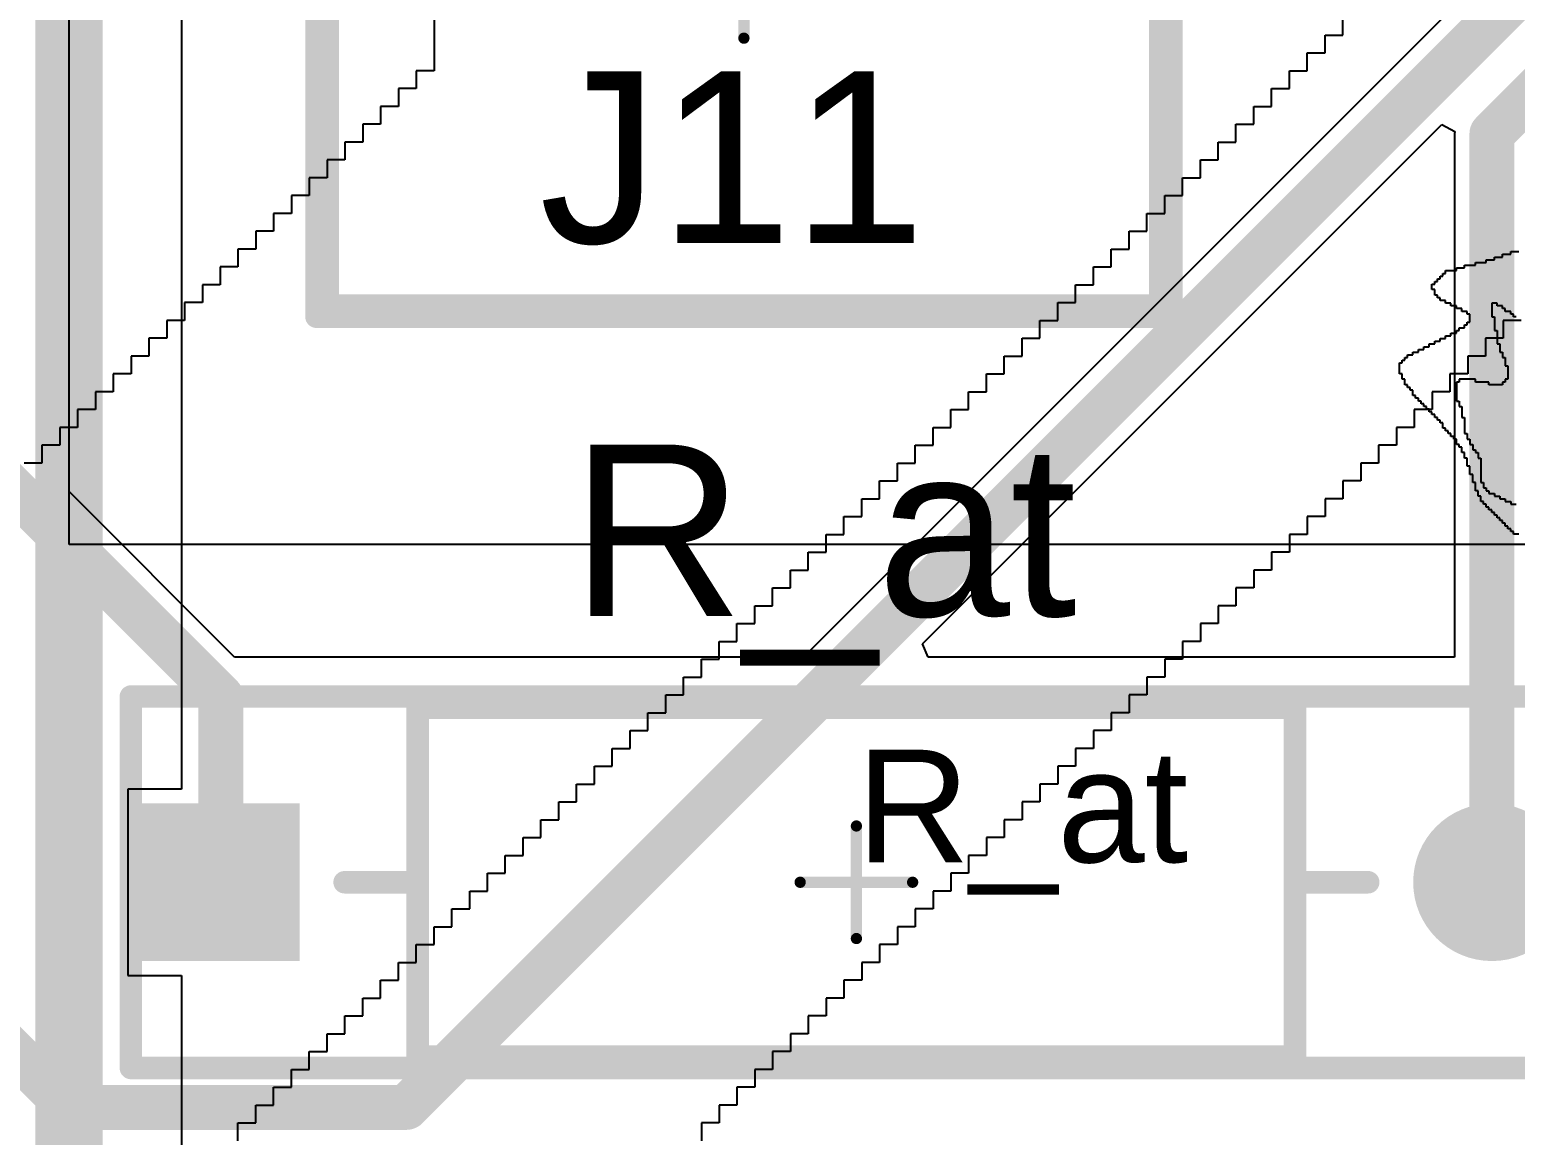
# Model space of a CAD drawing. Header units: inches. Extents: x 1.37 to 7.44, y 1.69 to 5.2.
# Drawn here: x 6.482 to 7.002, y 1.919 to 2.306 of the extents above; entities that cross this region are included whole.
import ezdxf

# ---------------------------------------------------------------- set-up
doc = ezdxf.new("R2010")
doc.units = ezdxf.units.IN
doc.header["$MEASUREMENT"] = 0
for name, color, linetype in [('Bottom Layer', 5, 'Continuous'), ('Bottom Overlay', 54, 'Continuous'), ('Bottom Solder', 6, 'Continuous'), ('Multi-Layer', 9, 'Continuous'), ('Pad Holes', 156, 'Continuous'), ('Top 3D Body', 56, 'Continuous'), ('Top Assembly', 56, 'Continuous'), ('Top Component Center', 56, 'Continuous'), ('Top Courtyard', 56, 'Continuous'), ('Top Layer', 1, 'Continuous'), ('Top Overlay', 2, 'Continuous'), ('Top Solder', 216, 'Continuous')]:
    doc.layers.add(name, color=color, linetype=linetype)
doc.styles.add('Arial', font='', dxfattribs={"height": 0.2})
doc.styles.get('Arial').set_extended_font_data('Arial')

# ---------------------------------------------------------------- blocks, each defined once
blk = doc.blocks.new('FP_RR01_MFG_1')
at = {"layer": 'Bottom Layer'}
blk.add_hatch(color=5, dxfattribs=at).paths.add_polyline_path([(-0.25, 0.02756), (-0.19488, 0.02756), (-0.19488, -0.02756), (-0.25, -0.02756)])
h = blk.add_hatch(color=5, dxfattribs=at)
edge = h.paths.add_edge_path()
edge.add_arc((0.22244, 0), 0.02756, 0, 360)
at = {"layer": 'Bottom Solder'}
blk.add_hatch(color=6, dxfattribs=at).paths.add_polyline_path([(-0.25, 0.02756), (-0.19488, 0.02756), (-0.19488, -0.02756), (-0.25, -0.02756)])
h = blk.add_hatch(color=6, dxfattribs=at)
edge = h.paths.add_edge_path()
edge.add_arc((0.22244, 0), 0.02756, 0, 360)
at = {"layer": 'Multi-Layer'}
blk.add_hatch(color=9, dxfattribs=at).paths.add_polyline_path([(-0.25, 0.02756), (-0.19488, 0.02756), (-0.19488, -0.02756), (-0.25, -0.02756)])
h = blk.add_hatch(color=9, dxfattribs=at)
edge = h.paths.add_edge_path()
edge.add_arc((0.22244, 0), 0.02756, 0, 360)
at = {"layer": 'Pad Holes'}
h = blk.add_hatch(color=7, dxfattribs=at)
edge = h.paths.add_edge_path()
edge.add_arc((-0.22244, 0), 0.01772, 0, 360)
h = blk.add_hatch(color=7, dxfattribs=at)
edge = h.paths.add_edge_path()
edge.add_arc((0.22244, 0), 0.01772, 0, 360)
at = {"layer": 'Top Layer'}
blk.add_hatch(color=1, dxfattribs=at).paths.add_polyline_path([(-0.25, 0.02756), (-0.19488, 0.02756), (-0.19488, -0.02756), (-0.25, -0.02756)])
h = blk.add_hatch(color=1, dxfattribs=at)
edge = h.paths.add_edge_path()
edge.add_arc((0.22244, 0), 0.02756, 0, 360)
at = {"layer": 'Top Solder'}
blk.add_hatch(color=216, dxfattribs=at).paths.add_polyline_path([(-0.25, 0.02756), (-0.19488, 0.02756), (-0.19488, -0.02756), (-0.25, -0.02756)])
h = blk.add_hatch(color=216, dxfattribs=at)
edge = h.paths.add_edge_path()
edge.add_arc((0.22244, 0), 0.02756, 0, 360)
at = {"layer": 'Top 3D Body'}
for points in [[(-0.15354, -0.06102, 0.00787, 0.00787, 0), (-0.15354, 0.06102, 0.00787, 0.00787, 0)], [(-0.15354, 0.06102, 0.00787, 0.00787, 0), (0.15354, 0.06102, 0.00787, 0.00787, 0)], [(0.15354, -0.06102, 0.00787, 0.00787, 0), (0.15354, 0.06102, 0.00787, 0.00787, 0)], [(-0.15354, -0.06102, 0.00787, 0.00787, 0), (0.15354, -0.06102, 0.00787, 0.00787, 0)]]:
    blk.add_lwpolyline(points, format="xyseb", dxfattribs=at)
for points in [[(-0.15551, 0.06102, 0.00394, 0.00394, 1), (-0.15157, 0.06102, 0.00394, 0.00394, 1)], [(-0.15551, 0.06102, 0.00394, 0.00394, 1), (-0.15157, 0.06102, 0.00394, 0.00394, 1)], [(0.15157, 0.06102, 0.00394, 0.00394, 1), (0.15551, 0.06102, 0.00394, 0.00394, 1)], [(0.15157, 0.06102, 0.00394, 0.00394, 1), (0.15551, 0.06102, 0.00394, 0.00394, 1)], [(-0.15551, -0.06102, 0.00394, 0.00394, 1), (-0.15157, -0.06102, 0.00394, 0.00394, 1)], [(-0.15551, -0.06102, 0.00394, 0.00394, 1), (-0.15157, -0.06102, 0.00394, 0.00394, 1)], [(0.15157, -0.06102, 0.00394, 0.00394, 1), (0.15551, -0.06102, 0.00394, 0.00394, 1)], [(0.15157, -0.06102, 0.00394, 0.00394, 1), (0.15551, -0.06102, 0.00394, 0.00394, 1)]]:
    blk.add_lwpolyline(points, format="xyseb", close=True, dxfattribs=at)
at = {"layer": 'Top Assembly'}
for points in [[(-0.25394, -0.06496, 0.00787, 0.00787, 0), (-0.25394, 0.06496, 0.00787, 0.00787, 0)], [(-0.25394, 0.06496, 0.00787, 0.00787, 0), (0.25394, 0.06496, 0.00787, 0.00787, 0)], [(0.25394, -0.06496, 0.00787, 0.00787, 0), (0.25394, 0.06496, 0.00787, 0.00787, 0)], [(-0.25394, -0.06496, 0.00787, 0.00787, 0), (0.25394, -0.06496, 0.00787, 0.00787, 0)]]:
    blk.add_lwpolyline(points, format="xyseb", dxfattribs=at)
for points in [[(-0.25591, 0.06496, 0.00394, 0.00394, 1), (-0.25197, 0.06496, 0.00394, 0.00394, 1)], [(-0.25591, 0.06496, 0.00394, 0.00394, 1), (-0.25197, 0.06496, 0.00394, 0.00394, 1)], [(0.25197, 0.06496, 0.00394, 0.00394, 1), (0.25591, 0.06496, 0.00394, 0.00394, 1)], [(0.25197, 0.06496, 0.00394, 0.00394, 1), (0.25591, 0.06496, 0.00394, 0.00394, 1)], [(-0.25591, -0.06496, 0.00394, 0.00394, 1), (-0.25197, -0.06496, 0.00394, 0.00394, 1)], [(-0.25591, -0.06496, 0.00394, 0.00394, 1), (-0.25197, -0.06496, 0.00394, 0.00394, 1)], [(0.25197, -0.06496, 0.00394, 0.00394, 1), (0.25591, -0.06496, 0.00394, 0.00394, 1)], [(0.25197, -0.06496, 0.00394, 0.00394, 1), (0.25591, -0.06496, 0.00394, 0.00394, 1)]]:
    blk.add_lwpolyline(points, format="xyseb", close=True, dxfattribs=at)
at = {"layer": 'Top Component Center'}
for points in [[(0, -0.01969, 0.00394, 0.00394, 0), (0, 0.01969, 0.00394, 0.00394, 0)], [(-0.01969, 0, 0.00394, 0.00394, 0), (0.01969, 0, 0.00394, 0.00394, 0)]]:
    blk.add_lwpolyline(points, format="xyseb", dxfattribs=at)
for points in [[(-0.00098, 0.01969, 0.00197, 0.00197, 1), (0.00098, 0.01969, 0.00197, 0.00197, 1)], [(-0.02067, 0, 0.00197, 0.00197, 1), (-0.0187, 0, 0.00197, 0.00197, 1)], [(0.0187, 0, 0.00197, 0.00197, 1), (0.02067, 0, 0.00197, 0.00197, 1)], [(-0.00098, -0.01969, 0.00197, 0.00197, 1), (0.00098, -0.01969, 0.00197, 0.00197, 1)]]:
    blk.add_lwpolyline(points, format="xyseb", close=True, dxfattribs=at)
at = {"layer": 'Top Courtyard'}
for points in [[(-0.25394, -0.06496, 0.00787, 0.00787, 0), (-0.25394, 0.06496, 0.00787, 0.00787, 0)], [(-0.25394, 0.06496, 0.00787, 0.00787, 0), (0.25394, 0.06496, 0.00787, 0.00787, 0)], [(0.25394, -0.06496, 0.00787, 0.00787, 0), (0.25394, 0.06496, 0.00787, 0.00787, 0)], [(-0.25394, -0.06496, 0.00787, 0.00787, 0), (0.25394, -0.06496, 0.00787, 0.00787, 0)]]:
    blk.add_lwpolyline(points, format="xyseb", dxfattribs=at)
for points in [[(-0.25591, 0.06496, 0.00394, 0.00394, 1), (-0.25197, 0.06496, 0.00394, 0.00394, 1)], [(-0.25591, 0.06496, 0.00394, 0.00394, 1), (-0.25197, 0.06496, 0.00394, 0.00394, 1)], [(0.25197, 0.06496, 0.00394, 0.00394, 1), (0.25591, 0.06496, 0.00394, 0.00394, 1)], [(0.25197, 0.06496, 0.00394, 0.00394, 1), (0.25591, 0.06496, 0.00394, 0.00394, 1)], [(-0.25591, -0.06496, 0.00394, 0.00394, 1), (-0.25197, -0.06496, 0.00394, 0.00394, 1)], [(-0.25591, -0.06496, 0.00394, 0.00394, 1), (-0.25197, -0.06496, 0.00394, 0.00394, 1)], [(0.25197, -0.06496, 0.00394, 0.00394, 1), (0.25591, -0.06496, 0.00394, 0.00394, 1)], [(0.25197, -0.06496, 0.00394, 0.00394, 1), (0.25591, -0.06496, 0.00394, 0.00394, 1)]]:
    blk.add_lwpolyline(points, format="xyseb", close=True, dxfattribs=at)
at = {"layer": 'Top Overlay'}
for points in [[(-0.15354, -0.06102, 0.00787, 0.00787, 0), (-0.15354, 0.06102, 0.00787, 0.00787, 0)], [(-0.15354, 0.06102, 0.00787, 0.00787, 0), (0.15354, 0.06102, 0.00787, 0.00787, 0)], [(0.15354, -0.06102, 0.00787, 0.00787, 0), (0.15354, 0.06102, 0.00787, 0.00787, 0)], [(-0.17913, 0, 0.00787, 0.00787, 0), (-0.15354, 0, 0.00787, 0.00787, 0)], [(0.15354, 0, 0.00787, 0.00787, 0), (0.17913, 0, 0.00787, 0.00787, 0)], [(-0.15354, -0.06102, 0.00787, 0.00787, 0), (0.15354, -0.06102, 0.00787, 0.00787, 0)]]:
    blk.add_lwpolyline(points, format="xyseb", dxfattribs=at)
for points in [[(-0.15551, 0.06102, 0.00394, 0.00394, 1), (-0.15157, 0.06102, 0.00394, 0.00394, 1)], [(-0.15551, 0.06102, 0.00394, 0.00394, 1), (-0.15157, 0.06102, 0.00394, 0.00394, 1)], [(0.15157, 0.06102, 0.00394, 0.00394, 1), (0.15551, 0.06102, 0.00394, 0.00394, 1)], [(0.15157, 0.06102, 0.00394, 0.00394, 1), (0.15551, 0.06102, 0.00394, 0.00394, 1)], [(-0.1811, 0, 0.00394, 0.00394, 1), (-0.17717, 0, 0.00394, 0.00394, 1)], [(-0.15551, 0, 0.00394, 0.00394, 1), (-0.15157, 0, 0.00394, 0.00394, 1)], [(0.15157, 0, 0.00394, 0.00394, 1), (0.15551, 0, 0.00394, 0.00394, 1)], [(0.17717, 0, 0.00394, 0.00394, 1), (0.1811, 0, 0.00394, 0.00394, 1)], [(-0.15551, -0.06102, 0.00394, 0.00394, 1), (-0.15157, -0.06102, 0.00394, 0.00394, 1)], [(-0.15551, -0.06102, 0.00394, 0.00394, 1), (-0.15157, -0.06102, 0.00394, 0.00394, 1)], [(0.15157, -0.06102, 0.00394, 0.00394, 1), (0.15551, -0.06102, 0.00394, 0.00394, 1)], [(0.15157, -0.06102, 0.00394, 0.00394, 1), (0.15551, -0.06102, 0.00394, 0.00394, 1)]]:
    blk.add_lwpolyline(points, format="xyseb", close=True, dxfattribs=at)
at = {"layer": 'Top Assembly', "style": 'Arial'}
blk.add_text('R_at', height=0.03937, rotation=360, dxfattribs=at).set_placement((0, 0.00699))
blk = doc.blocks.new('FP_B2B_XH_A_LF_SN_MFG_18')
at = {"layer": 'Bottom Layer'}
blk.add_hatch(color=5, dxfattribs=at).paths.add_polyline_path([(-0.07972, 0.05118), (-0.0187, 0.05118), (-0.0187, -0.00984), (-0.07972, -0.00984)])
h = blk.add_hatch(color=5, dxfattribs=at)
edge = h.paths.add_edge_path()
edge.add_arc((0.04921, 0.02067), 0.03051, 0, 360)
at = {"layer": 'Bottom Solder'}
blk.add_hatch(color=6, dxfattribs=at).paths.add_polyline_path([(-0.07972, 0.05118), (-0.0187, 0.05118), (-0.0187, -0.00984), (-0.07972, -0.00984)])
h = blk.add_hatch(color=6, dxfattribs=at)
edge = h.paths.add_edge_path()
edge.add_arc((0.04921, 0.02067), 0.03051, 0, 360)
at = {"layer": 'Multi-Layer'}
blk.add_hatch(color=9, dxfattribs=at).paths.add_polyline_path([(-0.07972, 0.05118), (-0.0187, 0.05118), (-0.0187, -0.00984), (-0.07972, -0.00984)])
h = blk.add_hatch(color=9, dxfattribs=at)
edge = h.paths.add_edge_path()
edge.add_arc((0.04921, 0.02067), 0.03051, 0, 360)
at = {"layer": 'Pad Holes'}
h = blk.add_hatch(color=7, dxfattribs=at)
edge = h.paths.add_edge_path()
edge.add_arc((-0.04921, 0.02067), 0.01969, 0, 360)
h = blk.add_hatch(color=7, dxfattribs=at)
edge = h.paths.add_edge_path()
edge.add_arc((0.04921, 0.02067), 0.01969, 0, 360)
at = {"layer": 'Top Layer'}
blk.add_hatch(color=1, dxfattribs=at).paths.add_polyline_path([(-0.07972, 0.05118), (-0.0187, 0.05118), (-0.0187, -0.00984), (-0.07972, -0.00984)])
h = blk.add_hatch(color=1, dxfattribs=at)
edge = h.paths.add_edge_path()
edge.add_arc((0.04921, 0.02067), 0.03051, 0, 360)
at = {"layer": 'Top Solder'}
blk.add_hatch(color=216, dxfattribs=at).paths.add_polyline_path([(-0.07972, 0.05118), (-0.0187, 0.05118), (-0.0187, -0.00984), (-0.07972, -0.00984)])
h = blk.add_hatch(color=216, dxfattribs=at)
edge = h.paths.add_edge_path()
edge.add_arc((0.04921, 0.02067), 0.03051, 0, 360)
at = {"layer": 'Top 3D Body'}
for points in [[(-0.14567, -0.11319, 0.00787, 0.00787, 0), (-0.14567, 0.11319, 0.00787, 0.00787, 0)], [(-0.14567, 0.11319, 0.00787, 0.00787, 0), (0.14567, 0.11319, 0.00787, 0.00787, 0)], [(0.14567, -0.11319, 0.00787, 0.00787, 0), (0.14567, 0.11319, 0.00787, 0.00787, 0)], [(-0.14567, -0.11319, 0.00787, 0.00787, 0), (0.14567, -0.11319, 0.00787, 0.00787, 0)]]:
    blk.add_lwpolyline(points, format="xyseb", dxfattribs=at)
for points in [[(-0.14764, 0.11319, 0.00394, 0.00394, 1), (-0.1437, 0.11319, 0.00394, 0.00394, 1)], [(-0.14764, 0.11319, 0.00394, 0.00394, 1), (-0.1437, 0.11319, 0.00394, 0.00394, 1)], [(0.1437, 0.11319, 0.00394, 0.00394, 1), (0.14764, 0.11319, 0.00394, 0.00394, 1)], [(0.1437, 0.11319, 0.00394, 0.00394, 1), (0.14764, 0.11319, 0.00394, 0.00394, 1)], [(-0.14764, -0.11319, 0.00394, 0.00394, 1), (-0.1437, -0.11319, 0.00394, 0.00394, 1)], [(-0.14764, -0.11319, 0.00394, 0.00394, 1), (-0.1437, -0.11319, 0.00394, 0.00394, 1)], [(0.1437, -0.11319, 0.00394, 0.00394, 1), (0.14764, -0.11319, 0.00394, 0.00394, 1)], [(0.1437, -0.11319, 0.00394, 0.00394, 1), (0.14764, -0.11319, 0.00394, 0.00394, 1)]]:
    blk.add_lwpolyline(points, format="xyseb", close=True, dxfattribs=at)
at = {"layer": 'Top Assembly'}
for points in [[(-0.14961, -0.11713, 0.00787, 0.00787, 0), (-0.14961, 0.11713, 0.00787, 0.00787, 0)], [(-0.14961, 0.11713, 0.00787, 0.00787, 0), (0.14961, 0.11713, 0.00787, 0.00787, 0)], [(0.14961, -0.11713, 0.00787, 0.00787, 0), (0.14961, 0.11713, 0.00787, 0.00787, 0)], [(-0.14961, -0.11713, 0.00787, 0.00787, 0), (0.14961, -0.11713, 0.00787, 0.00787, 0)]]:
    blk.add_lwpolyline(points, format="xyseb", dxfattribs=at)
for points in [[(-0.15157, 0.11713, 0.00394, 0.00394, 1), (-0.14764, 0.11713, 0.00394, 0.00394, 1)], [(-0.15157, 0.11713, 0.00394, 0.00394, 1), (-0.14764, 0.11713, 0.00394, 0.00394, 1)], [(0.14764, 0.11713, 0.00394, 0.00394, 1), (0.15157, 0.11713, 0.00394, 0.00394, 1)], [(0.14764, 0.11713, 0.00394, 0.00394, 1), (0.15157, 0.11713, 0.00394, 0.00394, 1)], [(-0.15157, -0.11713, 0.00394, 0.00394, 1), (-0.14764, -0.11713, 0.00394, 0.00394, 1)], [(-0.15157, -0.11713, 0.00394, 0.00394, 1), (-0.14764, -0.11713, 0.00394, 0.00394, 1)], [(0.14764, -0.11713, 0.00394, 0.00394, 1), (0.15157, -0.11713, 0.00394, 0.00394, 1)], [(0.14764, -0.11713, 0.00394, 0.00394, 1), (0.15157, -0.11713, 0.00394, 0.00394, 1)]]:
    blk.add_lwpolyline(points, format="xyseb", close=True, dxfattribs=at)
at = {"layer": 'Top Component Center'}
for points in [[(0, -0.01969, 0.00394, 0.00394, 0), (0, 0.01969, 0.00394, 0.00394, 0)], [(-0.01969, 0, 0.00394, 0.00394, 0), (0.01969, 0, 0.00394, 0.00394, 0)]]:
    blk.add_lwpolyline(points, format="xyseb", dxfattribs=at)
for points in [[(-0.00098, 0.01969, 0.00197, 0.00197, 1), (0.00098, 0.01969, 0.00197, 0.00197, 1)], [(-0.02067, 0, 0.00197, 0.00197, 1), (-0.0187, 0, 0.00197, 0.00197, 1)], [(0.0187, 0, 0.00197, 0.00197, 1), (0.02067, 0, 0.00197, 0.00197, 1)], [(-0.00098, -0.01969, 0.00197, 0.00197, 1), (0.00098, -0.01969, 0.00197, 0.00197, 1)]]:
    blk.add_lwpolyline(points, format="xyseb", close=True, dxfattribs=at)
at = {"layer": 'Top Courtyard'}
for points in [[(-0.14961, -0.11713, 0.00787, 0.00787, 0), (-0.14961, 0.11713, 0.00787, 0.00787, 0)], [(-0.14961, 0.11713, 0.00787, 0.00787, 0), (0.14961, 0.11713, 0.00787, 0.00787, 0)], [(0.14961, -0.11713, 0.00787, 0.00787, 0), (0.14961, 0.11713, 0.00787, 0.00787, 0)], [(-0.14961, -0.11713, 0.00787, 0.00787, 0), (0.14961, -0.11713, 0.00787, 0.00787, 0)]]:
    blk.add_lwpolyline(points, format="xyseb", dxfattribs=at)
for points in [[(-0.15157, 0.11713, 0.00394, 0.00394, 1), (-0.14764, 0.11713, 0.00394, 0.00394, 1)], [(-0.15157, 0.11713, 0.00394, 0.00394, 1), (-0.14764, 0.11713, 0.00394, 0.00394, 1)], [(0.14764, 0.11713, 0.00394, 0.00394, 1), (0.15157, 0.11713, 0.00394, 0.00394, 1)], [(0.14764, 0.11713, 0.00394, 0.00394, 1), (0.15157, 0.11713, 0.00394, 0.00394, 1)], [(-0.15157, -0.11713, 0.00394, 0.00394, 1), (-0.14764, -0.11713, 0.00394, 0.00394, 1)], [(-0.15157, -0.11713, 0.00394, 0.00394, 1), (-0.14764, -0.11713, 0.00394, 0.00394, 1)], [(0.14764, -0.11713, 0.00394, 0.00394, 1), (0.15157, -0.11713, 0.00394, 0.00394, 1)], [(0.14764, -0.11713, 0.00394, 0.00394, 1), (0.15157, -0.11713, 0.00394, 0.00394, 1)]]:
    blk.add_lwpolyline(points, format="xyseb", close=True, dxfattribs=at)
at = {"layer": 'Top Overlay'}
for points in [[(-0.14567, -0.11319, 0.00787, 0.00787, 0), (-0.14567, 0.11319, 0.00787, 0.00787, 0)], [(-0.14567, 0.11319, 0.00787, 0.00787, 0), (0.14567, 0.11319, 0.00787, 0.00787, 0)], [(0.14567, -0.11319, 0.00787, 0.00787, 0), (0.14567, 0.11319, 0.00787, 0.00787, 0)], [(-0.14567, -0.11319, 0.00787, 0.00787, 0), (0.14567, -0.11319, 0.00787, 0.00787, 0)]]:
    blk.add_lwpolyline(points, format="xyseb", dxfattribs=at)
for points in [[(-0.14764, 0.11319, 0.00394, 0.00394, 1), (-0.1437, 0.11319, 0.00394, 0.00394, 1)], [(-0.14764, 0.11319, 0.00394, 0.00394, 1), (-0.1437, 0.11319, 0.00394, 0.00394, 1)], [(0.1437, 0.11319, 0.00394, 0.00394, 1), (0.14764, 0.11319, 0.00394, 0.00394, 1)], [(0.1437, 0.11319, 0.00394, 0.00394, 1), (0.14764, 0.11319, 0.00394, 0.00394, 1)], [(-0.16732, 0.02067, 0.00984, 0.00984, 1), (-0.17717, 0.02067, 0.00984, 0.00984, 1)], [(-0.17963, 0.02067, 0.00492, 0.00492, 1), (-0.1747, 0.02067, 0.00492, 0.00492, 1)], [(-0.16978, 0.02067, 0.00492, 0.00492, 1), (-0.16486, 0.02067, 0.00492, 0.00492, 1)], [(-0.14764, -0.11319, 0.00394, 0.00394, 1), (-0.1437, -0.11319, 0.00394, 0.00394, 1)], [(-0.14764, -0.11319, 0.00394, 0.00394, 1), (-0.1437, -0.11319, 0.00394, 0.00394, 1)], [(0.1437, -0.11319, 0.00394, 0.00394, 1), (0.14764, -0.11319, 0.00394, 0.00394, 1)], [(0.1437, -0.11319, 0.00394, 0.00394, 1), (0.14764, -0.11319, 0.00394, 0.00394, 1)]]:
    blk.add_lwpolyline(points, format="xyseb", close=True, dxfattribs=at)
at = {"layer": 'Top Assembly', "style": 'Arial'}
blk.add_text('J11', height=0.03937, dxfattribs=at).set_placement((-0.00007, 0.00044))

msp = doc.modelspace()

# ---------------------------------------------------------------- linework, layer by layer
at = {"layer": 'Bottom Layer'}
for p, q in [((6.49606, 2.12598), (6.49606, 3.92388)), ((6.53543, 2.57108), (6.53543, 2.04043)), ((7.03412, 2.12598), (6.49606, 2.12598)), ((6.53543, 2.04043), (6.51665, 2.04043)), ((6.51665, 2.04043), (6.51665, 1.97531)), ((6.51665, 1.97531), (6.53543, 1.97531)), ((6.53543, 1.97531), (6.53543, 1.82415))]:
    msp.add_line(p, q, dxfattribs=at)
at = {"layer": 'Bottom Overlay'}
for p, q in [((6.62381, 2.37282), (6.62381, 2.29173)), ((6.94193, 2.3042), (6.94193, 2.31044)), ((6.9357, 2.29797), (6.9357, 2.3042)), ((6.9357, 2.3042), (6.94193, 2.3042)), ((6.92946, 2.29173), (6.92946, 2.29797)), ((6.92946, 2.29797), (6.9357, 2.29797)), ((6.62381, 2.29173), (6.61758, 2.29173)), ((6.61758, 2.29173), (6.61758, 2.28549)), ((6.92322, 2.28549), (6.92322, 2.29173)), ((6.92322, 2.29173), (6.92946, 2.29173)), ((6.61758, 2.28549), (6.61134, 2.28549)), ((6.61134, 2.28549), (6.61134, 2.27925)), ((6.91698, 2.27925), (6.91698, 2.28549)), ((6.91698, 2.28549), (6.92322, 2.28549)), ((6.61134, 2.27925), (6.6051, 2.27925)), ((6.6051, 2.27925), (6.6051, 2.27301)), ((6.91075, 2.27301), (6.91075, 2.27925)), ((6.91075, 2.27925), (6.91698, 2.27925)), ((6.6051, 2.27301), (6.59886, 2.27301)), ((6.59886, 2.27301), (6.59886, 2.26678)), ((6.90451, 2.26678), (6.90451, 2.27301)), ((6.90451, 2.27301), (6.91075, 2.27301)), ((6.59886, 2.26678), (6.59262, 2.26678)), ((6.59262, 2.26678), (6.59262, 2.26054)), ((6.89827, 2.26054), (6.89827, 2.26678)), ((6.89827, 2.26678), (6.90451, 2.26678)), ((6.59262, 2.26054), (6.58639, 2.26054)), ((6.58639, 2.26054), (6.58639, 2.2543)), ((6.89203, 2.2543), (6.89203, 2.26054)), ((6.89203, 2.26054), (6.89827, 2.26054)), ((6.58639, 2.2543), (6.58015, 2.2543)), ((6.58015, 2.2543), (6.58015, 2.24806)), ((6.88579, 2.24806), (6.88579, 2.2543)), ((6.88579, 2.2543), (6.89203, 2.2543)), ((6.58015, 2.24806), (6.57391, 2.24806)), ((6.57391, 2.24806), (6.57391, 2.24183)), ((6.87956, 2.24183), (6.87956, 2.24806)), ((6.87956, 2.24806), (6.88579, 2.24806)), ((6.57391, 2.24183), (6.56767, 2.24183)), ((6.56767, 2.24183), (6.56767, 2.23559)), ((6.87332, 2.23559), (6.87332, 2.24183)), ((6.87332, 2.24183), (6.87956, 2.24183)), ((6.56767, 2.23559), (6.56144, 2.23559)), ((6.56144, 2.23559), (6.56144, 2.22935)), ((6.86708, 2.22935), (6.86708, 2.23559)), ((6.86708, 2.23559), (6.87332, 2.23559)), ((6.56144, 2.22935), (6.5552, 2.22935)), ((6.5552, 2.22935), (6.5552, 2.22311)), ((6.86084, 2.22311), (6.86084, 2.22935)), ((6.86084, 2.22935), (6.86708, 2.22935)), ((6.5552, 2.22311), (6.54896, 2.22311)), ((6.54896, 2.22311), (6.54896, 2.21688)), ((6.85461, 2.21688), (6.85461, 2.22311)), ((6.85461, 2.22311), (6.86084, 2.22311)), ((6.54896, 2.21688), (6.54272, 2.21688)), ((6.54272, 2.21688), (6.54272, 2.21064)), ((6.84837, 2.21064), (6.84837, 2.21688)), ((6.84837, 2.21688), (6.85461, 2.21688)), ((6.54272, 2.21064), (6.53649, 2.21064)), ((6.53649, 2.21064), (6.53649, 2.2044)), ((6.84213, 2.2044), (6.84213, 2.21064)), ((6.84213, 2.21064), (6.84837, 2.21064)), ((6.53649, 2.2044), (6.53025, 2.2044)), ((6.53025, 2.2044), (6.53025, 2.19816)), ((6.83589, 2.19816), (6.83589, 2.2044)), ((6.83589, 2.2044), (6.84213, 2.2044)), ((7.00431, 2.2044), (6.99807, 2.2044)), ((6.99807, 2.2044), (6.99807, 2.19816)), ((6.53025, 2.19816), (6.52401, 2.19816)), ((6.52401, 2.19816), (6.52401, 2.19193)), ((6.82966, 2.19193), (6.82966, 2.19816)), ((6.82966, 2.19816), (6.83589, 2.19816)), ((6.99807, 2.19816), (6.99183, 2.19816)), ((6.99183, 2.19816), (6.99183, 2.19193)), ((6.52401, 2.19193), (6.51777, 2.19193)), ((6.51777, 2.19193), (6.51777, 2.18569)), ((6.82342, 2.18569), (6.82342, 2.19193)), ((6.82342, 2.19193), (6.82966, 2.19193)), ((6.99183, 2.19193), (6.9856, 2.19193)), ((6.9856, 2.19193), (6.9856, 2.18569)), ((6.51777, 2.18569), (6.51154, 2.18569)), ((6.51154, 2.18569), (6.51154, 2.17945)), ((6.81718, 2.17945), (6.81718, 2.18569)), ((6.81718, 2.18569), (6.82342, 2.18569)), ((6.9856, 2.18569), (6.97936, 2.18569)), ((6.97936, 2.18569), (6.97936, 2.17945)), ((6.51154, 2.17945), (6.5053, 2.17945)), ((6.5053, 2.17945), (6.5053, 2.17321)), ((6.81094, 2.17321), (6.81094, 2.17945)), ((6.81094, 2.17945), (6.81718, 2.17945)), ((6.97936, 2.17945), (6.97312, 2.17945)), ((6.97312, 2.17945), (6.97312, 2.17321)), ((6.5053, 2.17321), (6.49906, 2.17321)), ((6.49906, 2.17321), (6.49906, 2.16697)), ((6.80471, 2.16697), (6.80471, 2.17321)), ((6.80471, 2.17321), (6.81094, 2.17321)), ((6.97312, 2.17321), (6.96688, 2.17321)), ((6.96688, 2.17321), (6.96688, 2.16697)), ((6.49906, 2.16697), (6.49282, 2.16697)), ((6.49282, 2.16697), (6.49282, 2.16074)), ((6.79847, 2.16074), (6.79847, 2.16697)), ((6.79847, 2.16697), (6.80471, 2.16697)), ((6.96688, 2.16697), (6.96065, 2.16697)), ((6.96065, 2.16697), (6.96065, 2.16074)), ((6.49282, 2.16074), (6.48658, 2.16074)), ((6.48658, 2.16074), (6.48658, 2.1545)), ((6.79223, 2.1545), (6.79223, 2.16074)), ((6.79223, 2.16074), (6.79847, 2.16074)), ((6.96065, 2.16074), (6.95441, 2.16074)), ((6.95441, 2.16074), (6.95441, 2.1545)), ((6.48658, 2.1545), (6.48035, 2.1545)), ((6.78599, 2.14826), (6.78599, 2.1545)), ((6.78599, 2.1545), (6.79223, 2.1545)), ((6.95441, 2.1545), (6.94817, 2.1545)), ((6.94817, 2.1545), (6.94817, 2.14826)), ((6.77975, 2.14202), (6.77975, 2.14826)), ((6.77975, 2.14826), (6.78599, 2.14826)), ((6.94817, 2.14826), (6.94193, 2.14826)), ((6.94193, 2.14826), (6.94193, 2.14202)), ((6.77352, 2.13579), (6.77352, 2.14202)), ((6.77352, 2.14202), (6.77975, 2.14202)), ((6.94193, 2.14202), (6.9357, 2.14202)), ((6.9357, 2.14202), (6.9357, 2.13579)), ((6.76728, 2.12955), (6.76728, 2.13579)), ((6.76728, 2.13579), (6.77352, 2.13579)), ((6.9357, 2.13579), (6.92946, 2.13579)), ((6.92946, 2.13579), (6.92946, 2.12955)), ((6.76104, 2.12331), (6.76104, 2.12955)), ((6.76104, 2.12955), (6.76728, 2.12955)), ((6.92946, 2.12955), (6.92322, 2.12955)), ((6.92322, 2.12955), (6.92322, 2.12331)), ((6.7548, 2.11707), (6.7548, 2.12331)), ((6.7548, 2.12331), (6.76104, 2.12331)), ((6.92322, 2.12331), (6.91698, 2.12331)), ((6.91698, 2.12331), (6.91698, 2.11707)), ((6.74857, 2.11084), (6.74857, 2.11707)), ((6.74857, 2.11707), (6.7548, 2.11707)), ((6.91698, 2.11707), (6.91075, 2.11707)), ((6.91075, 2.11707), (6.91075, 2.11084)), ((6.74233, 2.1046), (6.74233, 2.11084)), ((6.74233, 2.11084), (6.74857, 2.11084)), ((6.91075, 2.11084), (6.90451, 2.11084)), ((6.90451, 2.11084), (6.90451, 2.1046)), ((6.73609, 2.09836), (6.73609, 2.1046)), ((6.73609, 2.1046), (6.74233, 2.1046)), ((6.90451, 2.1046), (6.89827, 2.1046)), ((6.89827, 2.1046), (6.89827, 2.09836)), ((6.72985, 2.09212), (6.72985, 2.09836)), ((6.72985, 2.09836), (6.73609, 2.09836)), ((6.89827, 2.09836), (6.89203, 2.09836)), ((6.89203, 2.09836), (6.89203, 2.09212)), ((6.72362, 2.08589), (6.72362, 2.09212)), ((6.72362, 2.09212), (6.72985, 2.09212)), ((6.89203, 2.09212), (6.88579, 2.09212)), ((6.88579, 2.09212), (6.88579, 2.08589)), ((6.71738, 2.07965), (6.71738, 2.08589)), ((6.71738, 2.08589), (6.72362, 2.08589)), ((6.88579, 2.08589), (6.87956, 2.08589)), ((6.87956, 2.08589), (6.87956, 2.07965)), ((6.71114, 2.07341), (6.71114, 2.07965)), ((6.71114, 2.07965), (6.71738, 2.07965)), ((6.87956, 2.07965), (6.87332, 2.07965)), ((6.87332, 2.07965), (6.87332, 2.07341)), ((6.7049, 2.06717), (6.7049, 2.07341)), ((6.7049, 2.07341), (6.71114, 2.07341)), ((6.87332, 2.07341), (6.86708, 2.07341)), ((6.86708, 2.07341), (6.86708, 2.06717)), ((6.69867, 2.06093), (6.69867, 2.06717)), ((6.69867, 2.06717), (6.7049, 2.06717)), ((6.86708, 2.06717), (6.86084, 2.06717)), ((6.86084, 2.06717), (6.86084, 2.06093)), ((6.69243, 2.0547), (6.69243, 2.06093)), ((6.69243, 2.06093), (6.69867, 2.06093)), ((6.86084, 2.06093), (6.85461, 2.06093)), ((6.85461, 2.06093), (6.85461, 2.0547)), ((6.68619, 2.04846), (6.68619, 2.0547)), ((6.68619, 2.0547), (6.69243, 2.0547)), ((6.85461, 2.0547), (6.84837, 2.0547)), ((6.84837, 2.0547), (6.84837, 2.04846)), ((6.67995, 2.04222), (6.67995, 2.04846)), ((6.67995, 2.04846), (6.68619, 2.04846)), ((6.84837, 2.04846), (6.84213, 2.04846)), ((6.84213, 2.04846), (6.84213, 2.04222)), ((6.67371, 2.03598), (6.67371, 2.04222)), ((6.67371, 2.04222), (6.67995, 2.04222)), ((6.84213, 2.04222), (6.83589, 2.04222)), ((6.83589, 2.04222), (6.83589, 2.03598)), ((6.66748, 2.02975), (6.66748, 2.03598)), ((6.66748, 2.03598), (6.67371, 2.03598)), ((6.83589, 2.03598), (6.82966, 2.03598)), ((6.82966, 2.03598), (6.82966, 2.02975)), ((6.66124, 2.02351), (6.66124, 2.02975)), ((6.66124, 2.02975), (6.66748, 2.02975)), ((6.82966, 2.02975), (6.82342, 2.02975)), ((6.82342, 2.02975), (6.82342, 2.02351)), ((6.655, 2.01727), (6.655, 2.02351)), ((6.655, 2.02351), (6.66124, 2.02351)), ((6.82342, 2.02351), (6.81718, 2.02351)), ((6.81718, 2.02351), (6.81718, 2.01727)), ((6.64876, 2.01103), (6.64876, 2.01727)), ((6.64876, 2.01727), (6.655, 2.01727)), ((6.81718, 2.01727), (6.81094, 2.01727)), ((6.81094, 2.01727), (6.81094, 2.01103)), ((6.64253, 2.0048), (6.64253, 2.01103)), ((6.64253, 2.01103), (6.64876, 2.01103)), ((6.81094, 2.01103), (6.80471, 2.01103)), ((6.80471, 2.01103), (6.80471, 2.0048)), ((6.63629, 1.99856), (6.63629, 2.0048)), ((6.63629, 2.0048), (6.64253, 2.0048)), ((6.80471, 2.0048), (6.79847, 2.0048)), ((6.79847, 2.0048), (6.79847, 1.99856)), ((6.63005, 1.99232), (6.63005, 1.99856)), ((6.63005, 1.99856), (6.63629, 1.99856)), ((6.79847, 1.99856), (6.79223, 1.99856)), ((6.79223, 1.99856), (6.79223, 1.99232)), ((6.62381, 1.98608), (6.62381, 1.99232)), ((6.62381, 1.99232), (6.63005, 1.99232)), ((6.79223, 1.99232), (6.78599, 1.99232)), ((6.78599, 1.99232), (6.78599, 1.98608)), ((6.61758, 1.97985), (6.61758, 1.98608)), ((6.61758, 1.98608), (6.62381, 1.98608)), ((6.78599, 1.98608), (6.77975, 1.98608)), ((6.77975, 1.98608), (6.77975, 1.97985)), ((6.61134, 1.97361), (6.61134, 1.97985)), ((6.61134, 1.97985), (6.61758, 1.97985)), ((6.77975, 1.97985), (6.77352, 1.97985)), ((6.77352, 1.97985), (6.77352, 1.97361)), ((6.6051, 1.96737), (6.6051, 1.97361)), ((6.6051, 1.97361), (6.61134, 1.97361)), ((6.77352, 1.97361), (6.76728, 1.97361)), ((6.76728, 1.97361), (6.76728, 1.96737)), ((6.59886, 1.96113), (6.59886, 1.96737)), ((6.59886, 1.96737), (6.6051, 1.96737)), ((6.76728, 1.96737), (6.76104, 1.96737)), ((6.76104, 1.96737), (6.76104, 1.96113)), ((6.59262, 1.95489), (6.59262, 1.96113)), ((6.59262, 1.96113), (6.59886, 1.96113)), ((6.76104, 1.96113), (6.7548, 1.96113)), ((6.7548, 1.96113), (6.7548, 1.95489)), ((6.58639, 1.94866), (6.58639, 1.95489)), ((6.58639, 1.95489), (6.59262, 1.95489)), ((6.7548, 1.95489), (6.74857, 1.95489)), ((6.74857, 1.95489), (6.74857, 1.94866)), ((6.58015, 1.94242), (6.58015, 1.94866)), ((6.58015, 1.94866), (6.58639, 1.94866)), ((6.74857, 1.94866), (6.74233, 1.94866)), ((6.74233, 1.94866), (6.74233, 1.94242)), ((6.57391, 1.93618), (6.57391, 1.94242)), ((6.57391, 1.94242), (6.58015, 1.94242)), ((6.74233, 1.94242), (6.73609, 1.94242)), ((6.73609, 1.94242), (6.73609, 1.93618)), ((6.56767, 1.92994), (6.56767, 1.93618)), ((6.56767, 1.93618), (6.57391, 1.93618)), ((6.73609, 1.93618), (6.72985, 1.93618)), ((6.72985, 1.93618), (6.72985, 1.92994)), ((6.56144, 1.92371), (6.56144, 1.92994)), ((6.56144, 1.92994), (6.56767, 1.92994)), ((6.72985, 1.92994), (6.72362, 1.92994)), ((6.72362, 1.92994), (6.72362, 1.92371)), ((6.5552, 1.91747), (6.5552, 1.92371)), ((6.5552, 1.92371), (6.56144, 1.92371)), ((6.72362, 1.92371), (6.71738, 1.92371)), ((6.71738, 1.92371), (6.71738, 1.91747))]:
    msp.add_line(p, q, dxfattribs=at)
at = {"layer": 'Top Layer'}
for p, q in [((6.49606, 2.14455), (6.49606, 3.18247)), ((7.09711, 2.43063), (6.75309, 2.08661)), ((6.79484, 2.09123), (6.97651, 2.27291)), ((6.97651, 2.27291), (6.98112, 2.27045)), ((6.98112, 2.27045), (6.98097, 2.26968)), ((6.98097, 2.26968), (6.98097, 2.08661)), ((6.554, 2.08661), (6.49606, 2.14455)), ((6.79675, 2.08661), (6.79484, 2.09123)), ((6.75309, 2.08661), (6.554, 2.08661)), ((6.98097, 2.08661), (6.79675, 2.08661))]:
    msp.add_line(p, q, dxfattribs=at)
for points in [[(5.86614, 2.75591, 0.01575, 0.01575, 0), (6.54921, 2.07283, 0.01575, 0.01575, 0)], [(6.99409, 2.26968, 0.01575, 0.01575, 0), (7.16248, 2.43807, 0.01575, 0.01575, 0)], [(6.61417, 1.92913, 0.01575, 0.01575, 0), (7.11024, 2.4252, 0.01575, 0.01575, 0)], [(6.99409, 2.00787, 0.01575, 0.01575, 0), (6.99409, 2.26968, 0.01575, 0.01575, 0)], [(6.54921, 2.00787, 0.01575, 0.01575, 0), (6.54921, 2.07283, 0.01575, 0.01575, 0)], [(6.45947, 1.96573, 0.01575, 0.01575, 0), (6.49606, 1.92913, 0.01575, 0.01575, 0)], [(6.49606, 1.92913, 0.01575, 0.01575, 0), (6.61417, 1.92913, 0.01575, 0.01575, 0)]]:
    msp.add_lwpolyline(points, format="xyseb", dxfattribs=at)
for points in [[(6.99016, 2.26968, 0.00787, 0.00787, 1), (6.99803, 2.26968, 0.00787, 0.00787, 1)], [(6.99016, 2.26968, 0.00787, 0.00787, 1), (6.99803, 2.26968, 0.00787, 0.00787, 1)], [(6.54528, 2.07283, 0.00787, 0.00787, 1), (6.55315, 2.07283, 0.00787, 0.00787, 1)], [(6.54528, 2.07283, 0.00787, 0.00787, 1), (6.55315, 2.07283, 0.00787, 0.00787, 1)], [(6.54528, 2.00787, 0.00787, 0.00787, 1), (6.55315, 2.00787, 0.00787, 0.00787, 1)], [(6.99016, 2.00787, 0.00787, 0.00787, 1), (6.99803, 2.00787, 0.00787, 0.00787, 1)], [(6.49213, 1.92913, 0.00787, 0.00787, 1), (6.5, 1.92913, 0.00787, 0.00787, 1)], [(6.49213, 1.92913, 0.00787, 0.00787, 1), (6.5, 1.92913, 0.00787, 0.00787, 1)], [(6.61024, 1.92913, 0.00787, 0.00787, 1), (6.61811, 1.92913, 0.00787, 0.00787, 1)], [(6.61024, 1.92913, 0.00787, 0.00787, 1), (6.61811, 1.92913, 0.00787, 0.00787, 1)]]:
    msp.add_lwpolyline(points, format="xyseb", close=True, dxfattribs=at)
at = {"layer": 'Top Overlay'}
for p, q in [((6.99211, 2.22469), (6.99211, 2.22564)), ((6.99211, 2.22564), (6.99496, 2.22564)), ((6.99496, 2.22564), (6.99496, 2.22659)), ((6.99496, 2.22659), (6.99781, 2.22659)), ((6.99781, 2.22659), (6.99781, 2.22754)), ((6.99781, 2.22754), (7.00067, 2.22754)), ((7.00067, 2.22754), (7.00067, 2.22849)), ((7.00067, 2.22849), (7.00352, 2.22849)), ((6.9769, 2.21993), (6.9769, 2.22088)), ((6.9769, 2.22088), (6.97785, 2.22088)), ((6.97785, 2.22088), (6.97785, 2.22183)), ((6.97785, 2.22183), (6.98165, 2.22183)), ((6.98165, 2.22183), (6.98165, 2.22279)), ((6.98165, 2.22279), (6.98451, 2.22279)), ((6.98451, 2.22279), (6.98451, 2.22374)), ((6.98451, 2.22374), (6.98831, 2.22374)), ((6.98831, 2.22374), (6.98831, 2.22469)), ((6.98831, 2.22469), (6.99211, 2.22469)), ((6.9731, 2.21518), (6.9731, 2.21708)), ((6.9731, 2.21708), (6.97405, 2.21708)), ((6.97405, 2.21518), (6.9731, 2.21518)), ((6.97405, 2.21708), (6.97405, 2.21803)), ((6.97405, 2.21803), (6.975, 2.21803)), ((6.97405, 2.21328), (6.97405, 2.21518)), ((6.975, 2.21803), (6.975, 2.21898)), ((6.975, 2.21898), (6.97595, 2.21898)), ((6.97595, 2.21898), (6.97595, 2.21993)), ((6.97595, 2.21993), (6.9769, 2.21993)), ((6.975, 2.21328), (6.97405, 2.21328)), ((6.975, 2.21233), (6.975, 2.21328)), ((6.97595, 2.21233), (6.975, 2.21233)), ((6.97595, 2.21138), (6.97595, 2.21233)), ((6.97785, 2.21138), (6.97595, 2.21138)), ((6.97785, 2.21043), (6.97785, 2.21138)), ((6.97975, 2.21043), (6.97785, 2.21043)), ((6.97975, 2.20948), (6.97975, 2.21043)), ((6.99591, 2.21043), (6.99401, 2.21043)), ((6.99401, 2.21043), (6.99401, 2.20567)), ((6.99591, 2.20948), (6.99591, 2.21043)), ((6.98165, 2.20948), (6.97975, 2.20948)), ((6.98165, 2.20853), (6.98165, 2.20948)), ((6.98355, 2.20853), (6.98165, 2.20853)), ((6.98355, 2.20758), (6.98355, 2.20853)), ((6.98546, 2.20758), (6.98355, 2.20758)), ((6.98546, 2.20663), (6.98546, 2.20758)), ((6.98641, 2.20663), (6.98546, 2.20663)), ((6.98641, 2.20377), (6.98641, 2.20663)), ((6.99401, 2.20567), (6.99496, 2.20567)), ((6.99496, 2.20567), (6.99496, 2.20092)), ((6.99781, 2.20948), (6.99591, 2.20948)), ((6.99781, 2.20853), (6.99781, 2.20948)), ((6.99876, 2.20853), (6.99781, 2.20853)), ((6.99876, 2.20758), (6.99876, 2.20853)), ((7.00067, 2.20758), (6.99876, 2.20758)), ((7.00067, 2.20663), (7.00067, 2.20758)), ((7.00162, 2.20663), (7.00067, 2.20663)), ((7.00162, 2.20567), (7.00162, 2.20663)), ((7.00257, 2.20567), (7.00162, 2.20567)), ((6.97975, 2.19902), (6.97975, 2.19997)), ((6.97975, 2.19997), (6.98165, 2.19997)), ((6.98165, 2.19997), (6.98165, 2.20092)), ((6.98165, 2.20092), (6.9826, 2.20092)), ((6.9826, 2.20092), (6.9826, 2.20187)), ((6.9826, 2.20187), (6.98451, 2.20187)), ((6.98451, 2.20187), (6.98451, 2.20282)), ((6.98451, 2.20282), (6.98546, 2.20282)), ((6.98546, 2.20282), (6.98546, 2.20377)), ((6.98546, 2.20377), (6.98641, 2.20377)), ((6.99496, 2.20092), (6.99591, 2.20092)), ((6.99591, 2.20092), (6.99591, 2.19617)), ((6.96835, 2.19332), (6.96835, 2.19427)), ((6.96835, 2.19427), (6.97025, 2.19427)), ((6.97025, 2.19427), (6.97025, 2.19522)), ((6.97025, 2.19522), (6.97215, 2.19522)), ((6.97215, 2.19522), (6.97215, 2.19617)), ((6.97215, 2.19617), (6.97405, 2.19617)), ((6.97405, 2.19617), (6.97405, 2.19712)), ((6.97405, 2.19712), (6.97595, 2.19712)), ((6.97595, 2.19712), (6.97595, 2.19807)), ((6.97595, 2.19807), (6.97785, 2.19807)), ((6.97785, 2.19807), (6.97785, 2.19902)), ((6.97785, 2.19902), (6.97975, 2.19902)), ((6.99591, 2.19617), (6.99686, 2.19617)), ((6.99686, 2.19617), (6.99686, 2.19332)), ((6.96169, 2.18571), (6.96169, 2.18952)), ((6.96169, 2.18952), (6.96264, 2.18952)), ((6.96264, 2.18952), (6.96264, 2.19047)), ((6.96264, 2.19047), (6.96359, 2.19047)), ((6.96359, 2.19047), (6.96359, 2.19142)), ((6.96359, 2.19142), (6.96454, 2.19142)), ((6.96454, 2.19142), (6.96454, 2.19237)), ((6.96454, 2.19237), (6.96644, 2.19237)), ((6.96644, 2.19237), (6.96644, 2.19332)), ((6.96644, 2.19332), (6.96835, 2.19332)), ((6.99686, 2.19332), (6.99781, 2.19332)), ((6.99781, 2.19332), (6.99781, 2.19142)), ((6.99781, 2.19142), (6.99876, 2.19142)), ((6.99876, 2.19142), (6.99876, 2.18856)), ((6.96264, 2.18571), (6.96169, 2.18571)), ((6.96264, 2.18381), (6.96264, 2.18571)), ((6.99876, 2.18856), (6.99971, 2.18856)), ((6.99971, 2.18856), (6.99971, 2.18381)), ((6.96359, 2.18381), (6.96264, 2.18381)), ((6.96359, 2.18191), (6.96359, 2.18381)), ((6.96454, 2.18191), (6.96359, 2.18191)), ((6.96454, 2.18096), (6.96454, 2.18191)), ((6.96549, 2.18096), (6.96454, 2.18096)), ((6.96549, 2.18001), (6.96549, 2.18096)), ((6.96644, 2.18001), (6.96549, 2.18001)), ((6.96644, 2.17811), (6.96644, 2.18001)), ((6.9826, 2.18286), (6.98165, 2.18286)), ((6.98165, 2.18286), (6.98165, 2.17621)), ((6.98831, 2.18381), (6.9826, 2.18381)), ((6.9826, 2.18381), (6.9826, 2.18286)), ((6.98831, 2.18286), (6.98831, 2.18381)), ((6.99306, 2.18286), (6.98831, 2.18286)), ((6.99306, 2.18191), (6.99306, 2.18286)), ((6.99781, 2.18191), (6.99306, 2.18191)), ((6.99876, 2.18286), (6.99781, 2.18286)), ((6.99781, 2.18286), (6.99781, 2.18191)), ((6.99971, 2.18381), (6.99876, 2.18381)), ((6.99876, 2.18381), (6.99876, 2.18286)), ((6.96739, 2.17811), (6.96644, 2.17811)), ((6.96739, 2.17716), (6.96739, 2.17811)), ((6.96835, 2.17716), (6.96739, 2.17716)), ((6.96835, 2.17621), (6.96835, 2.17716)), ((6.9693, 2.17621), (6.96835, 2.17621)), ((6.9693, 2.17526), (6.9693, 2.17621)), ((6.97025, 2.17526), (6.9693, 2.17526)), ((6.97025, 2.17431), (6.97025, 2.17526)), ((6.9712, 2.17431), (6.97025, 2.17431)), ((6.9712, 2.17336), (6.9712, 2.17431)), ((6.98165, 2.17621), (6.9826, 2.17621)), ((6.9826, 2.17621), (6.9826, 2.17431)), ((6.9826, 2.17431), (6.98355, 2.17431)), ((6.98355, 2.17431), (6.98355, 2.1705)), ((6.97215, 2.17336), (6.9712, 2.17336)), ((6.97215, 2.1724), (6.97215, 2.17336)), ((6.9731, 2.1724), (6.97215, 2.1724)), ((6.9731, 2.17145), (6.9731, 2.1724)), ((6.97405, 2.17145), (6.9731, 2.17145)), ((6.97405, 2.1705), (6.97405, 2.17145)), ((6.975, 2.1705), (6.97405, 2.1705)), ((6.975, 2.16955), (6.975, 2.1705)), ((6.97595, 2.16955), (6.975, 2.16955)), ((6.97595, 2.1686), (6.97595, 2.16955)), ((6.9769, 2.1686), (6.97595, 2.1686)), ((6.9769, 2.1667), (6.9769, 2.1686)), ((6.98355, 2.1705), (6.98451, 2.1705)), ((6.98451, 2.1705), (6.98451, 2.1648)), ((6.97785, 2.1667), (6.9769, 2.1667)), ((6.97785, 2.16575), (6.97785, 2.1667)), ((6.9788, 2.16575), (6.97785, 2.16575)), ((6.9788, 2.1648), (6.9788, 2.16575)), ((6.97975, 2.1648), (6.9788, 2.1648)), ((6.97975, 2.16385), (6.97975, 2.1648)), ((6.9807, 2.16385), (6.97975, 2.16385)), ((6.9807, 2.1629), (6.9807, 2.16385)), ((6.98451, 2.1648), (6.98546, 2.1648)), ((6.98546, 2.1648), (6.98546, 2.1629)), ((6.98165, 2.1629), (6.9807, 2.1629)), ((6.98165, 2.161), (6.98165, 2.1629)), ((6.9826, 2.161), (6.98165, 2.161)), ((6.9826, 2.16005), (6.9826, 2.161)), ((6.98355, 2.16005), (6.9826, 2.16005)), ((6.98355, 2.15815), (6.98355, 2.16005)), ((6.98451, 2.15815), (6.98355, 2.15815)), ((6.98451, 2.15624), (6.98451, 2.15815)), ((6.98546, 2.1629), (6.98641, 2.1629)), ((6.98641, 2.1629), (6.98641, 2.161)), ((6.98641, 2.161), (6.98736, 2.161)), ((6.98736, 2.161), (6.98736, 2.1591)), ((6.98736, 2.1591), (6.98831, 2.1591)), ((6.98831, 2.1591), (6.98831, 2.15815)), ((6.98831, 2.15815), (6.98926, 2.15815)), ((6.98926, 2.15815), (6.98926, 2.15624)), ((6.98546, 2.15624), (6.98451, 2.15624)), ((6.98546, 2.15339), (6.98546, 2.15624)), ((6.98641, 2.15339), (6.98546, 2.15339)), ((6.98641, 2.15054), (6.98641, 2.15339)), ((6.98926, 2.15624), (6.99021, 2.15624)), ((6.99021, 2.15624), (6.99021, 2.14769)), ((6.98736, 2.15054), (6.98641, 2.15054)), ((6.98736, 2.14769), (6.98736, 2.15054)), ((6.98831, 2.14769), (6.98736, 2.14769)), ((6.98831, 2.14484), (6.98831, 2.14769)), ((6.99021, 2.14769), (6.99116, 2.14769)), ((6.99116, 2.14769), (6.99116, 2.14579)), ((6.98926, 2.14484), (6.98831, 2.14484)), ((6.98926, 2.14294), (6.98926, 2.14484)), ((6.99021, 2.14294), (6.98926, 2.14294)), ((6.99021, 2.14104), (6.99021, 2.14294)), ((6.99116, 2.14579), (6.99211, 2.14579)), ((6.99211, 2.14579), (6.99211, 2.14484)), ((6.99211, 2.14484), (6.99306, 2.14484)), ((6.99306, 2.14484), (6.99306, 2.14389)), ((6.99306, 2.14389), (6.99496, 2.14389)), ((6.99496, 2.14389), (6.99496, 2.14294)), ((6.99496, 2.14294), (6.99686, 2.14294)), ((6.99686, 2.14294), (6.99686, 2.14199)), ((6.99116, 2.14104), (6.99021, 2.14104)), ((6.99116, 2.14008), (6.99116, 2.14104)), ((6.99211, 2.14008), (6.99116, 2.14008)), ((6.99211, 2.13913), (6.99211, 2.14008)), ((6.99306, 2.13913), (6.99211, 2.13913)), ((6.99306, 2.13818), (6.99306, 2.13913)), ((6.99401, 2.13818), (6.99306, 2.13818)), ((6.99401, 2.13723), (6.99401, 2.13818)), ((6.99496, 2.13723), (6.99401, 2.13723)), ((6.99496, 2.13628), (6.99496, 2.13723)), ((6.99686, 2.14199), (6.99876, 2.14199)), ((6.99876, 2.14199), (6.99876, 2.14104)), ((6.99876, 2.14104), (7.00067, 2.14104)), ((7.00067, 2.14104), (7.00067, 2.14008)), ((7.00067, 2.14008), (7.00257, 2.14008)), ((6.99591, 2.13628), (6.99496, 2.13628)), ((6.99591, 2.13533), (6.99591, 2.13628)), ((6.99686, 2.13533), (6.99591, 2.13533)), ((6.99686, 2.13438), (6.99686, 2.13533)), ((6.99781, 2.13438), (6.99686, 2.13438)), ((6.99781, 2.13343), (6.99781, 2.13438)), ((6.99876, 2.13343), (6.99781, 2.13343)), ((6.99876, 2.13248), (6.99876, 2.13343)), ((6.99971, 2.13248), (6.99876, 2.13248)), ((6.99971, 2.13153), (6.99971, 2.13248)), ((7.00067, 2.13153), (6.99971, 2.13153)), ((7.00067, 2.13058), (7.00067, 2.13153)), ((7.00162, 2.13058), (7.00067, 2.13058)), ((7.00162, 2.12963), (7.00162, 2.13058)), ((7.00352, 2.12963), (7.00162, 2.12963))]:
    msp.add_line(p, q, dxfattribs=at)
msp.add_lwpolyline([(6.49606, 1.73228, 0.02362, 0.02362, 0), (6.49606, 5.15748, 0.02362, 0.02362, 0)], format="xyseb", dxfattribs=at)

# ---------------------------------------------------------------- block references
for name, p in [('FP_B2B_XH_A_LF_SN_MFG_18', (6.73228, 2.32283)), ('FP_RR01_MFG_1', (6.77165, 2.00787))]:
    msp.add_blockref(name, p)

# ---------------------------------------------------------------- texts
at = {"layer": 'Top Overlay', "style": 'Arial'}
for s, p in [('J11', (6.66065, 2.23151)), ('R_at', (6.67169, 2.10099))]:
    msp.add_text(s, height=0.06, dxfattribs=at).set_placement(p)

doc.saveas('drawing.dxf')
